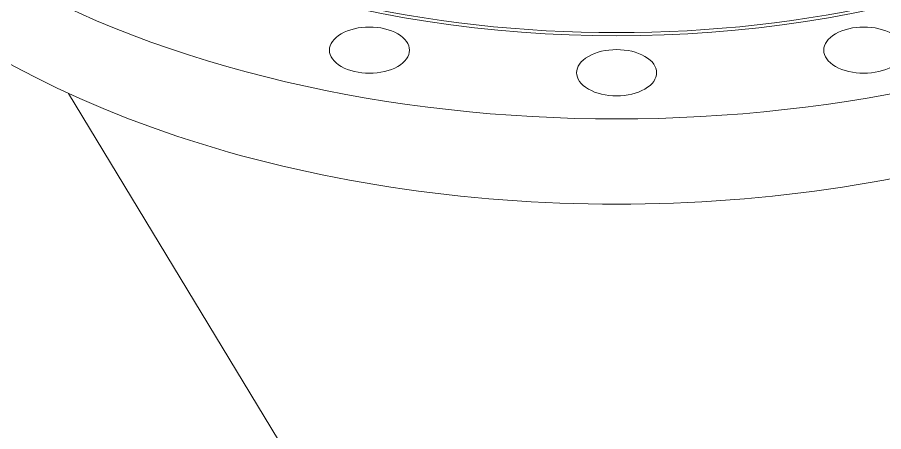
# Model space of a CAD drawing. Header units: millimetres. Extents: x -2122 to 22797, y 3569 to 89276.
# Drawn here: x 8869.5 to 9213.5, y 80128.9 to 80293.3 of the extents above; entities that cross this region are included whole.
import ezdxf

# ---------------------------------------------------------------- set-up
doc = ezdxf.new("R2010")
doc.units = ezdxf.units.MM
doc.header["$LTSCALE"] = 20
doc.layers.add('IA-TRAZ', color=8, linetype='Continuous', lineweight=5)

# ---------------------------------------------------------------- blocks, each defined once
blk = doc.blocks.new('A$C6cb7b9ed')
at = {"color": 0, "linetype": 'Continuous', "lineweight": 0, "extrusion": (2.77556e-16, 0.816497, 0.57735)}
blk.add_line((514.46, 4140.92), (420.09, 4296.63), dxfattribs=at)
at = {"color": 0, "linetype": 'Continuous', "lineweight": 0, "extrusion": (-1.15373e-16, -5.55112e-17, -1)}
blk.add_ellipse((637.67, 4488.17), major_axis=(349.25, 0), ratio=0.57735, start_param=-0.785398, end_param=5.497787, dxfattribs=at)
at = {"color": 0, "linetype": 'Continuous', "lineweight": 0, "extrusion": (-3.00858e-17, 1.11022e-16, -1)}
blk.add_ellipse((637.67, 4489.41), major_axis=(292.1, 0), ratio=0.57735, start_param=-0.785398, end_param=5.497787, dxfattribs=at)
at = {"color": 0, "linetype": 'Continuous', "lineweight": 0, "extrusion": (1.69696e-17, 5.55112e-17, -1)}
blk.add_ellipse((637.67, 4488.17), major_axis=(292.1, 0), ratio=0.57735, start_param=0, end_param=3.141593, dxfattribs=at)
at = {"color": 0, "linetype": 'Continuous', "lineweight": 0, "extrusion": (1.06323e-16, 1.11022e-16, -1)}
blk.add_ellipse((637.67, 4454.36), major_axis=(349.25, 0), ratio=0.57735, start_param=0, end_param=3.141593, dxfattribs=at)
at = {"color": 0, "linetype": 'Continuous', "lineweight": 0, "extrusion": (1.23331e-17, 1.66533e-16, -1)}
blk.add_ellipse((539.55, 4313.83), major_axis=(-15.88, 0), ratio=0.57735, start_param=-5.497787, end_param=0.785398, dxfattribs=at)
at = {"color": 0, "linetype": 'Continuous', "lineweight": 0, "extrusion": (-6.8671e-17, 2.77556e-16, -1)}
for centre in [(735.78, 4313.83), (637.67, 4304.86)]:
    blk.add_ellipse(centre, major_axis=(15.88, 0), ratio=0.57735, start_param=-3.926991, end_param=2.356194, dxfattribs=at)

msp = doc.modelspace()

# ---------------------------------------------------------------- block references
at = {"layer": 'IA-TRAZ'}
msp.add_blockref('A$C6cb7b9ed', (8469.77, 75966.46, 10192.11), dxfattribs=at)

doc.saveas('drawing.dxf')
